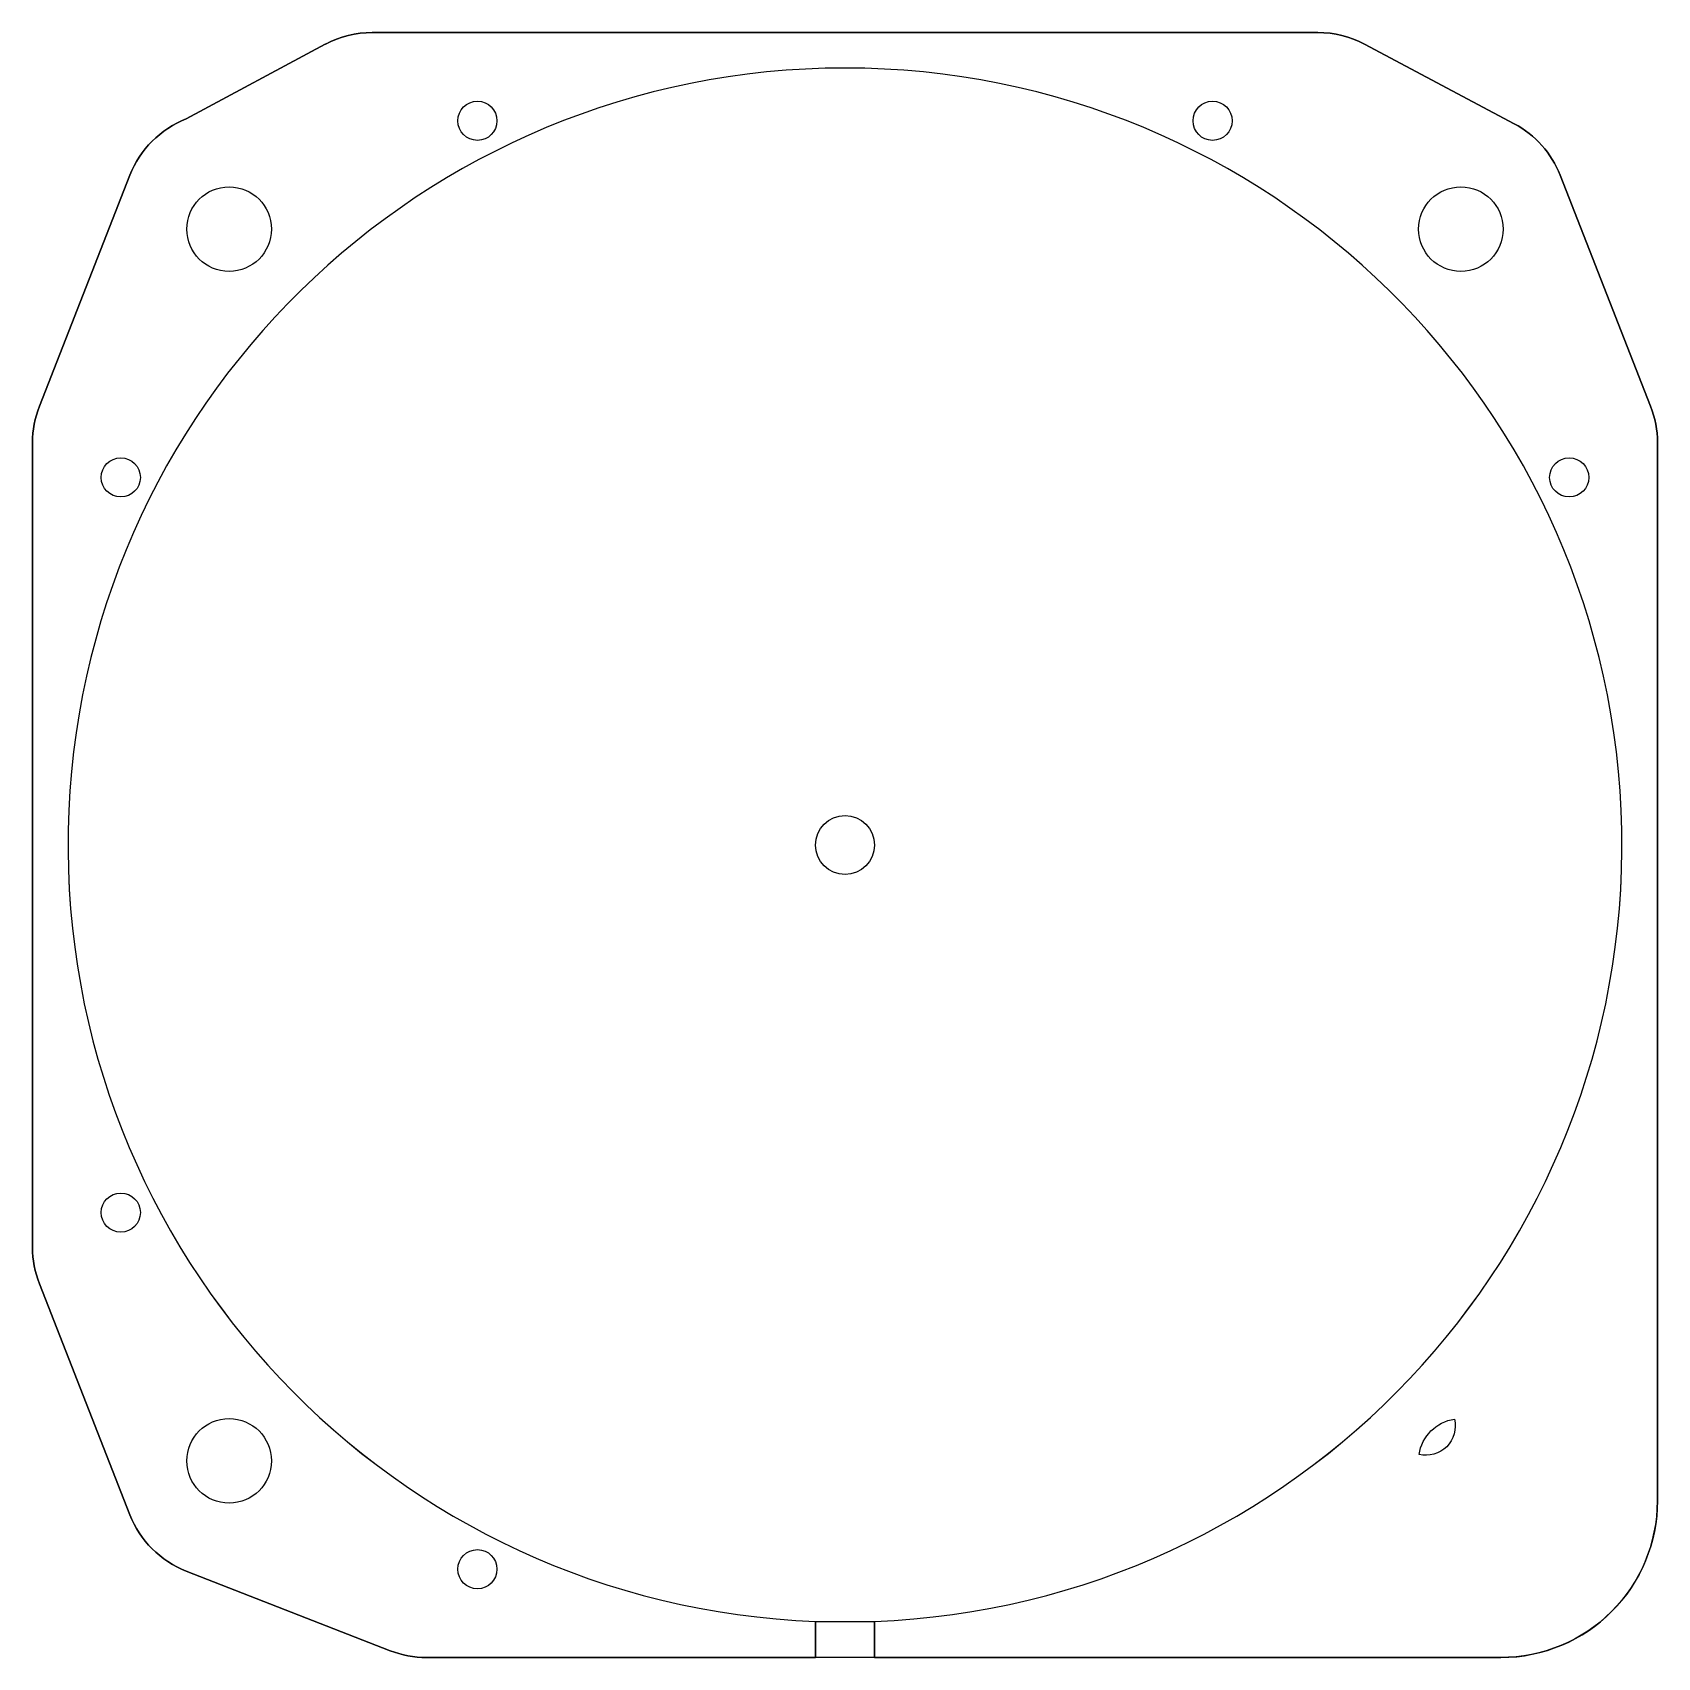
# Model space of a CAD drawing. Header units: millimetres. Extents: x -41.5 to 41.5, y -41.5 to 41.5.
import ezdxf

# ---------------------------------------------------------------- set-up
doc = ezdxf.new("R2010")
doc.units = ezdxf.units.MM
doc.layers.get('0').update_dxf_attribs({"linetype": 'CONTINUOUS'})

msp = doc.modelspace()

# ---------------------------------------------------------------- linework, layer by layer
for p, q in [((24.133, 41.465), (-24.123, 41.465)), ((24.133, 41.465), (-24.123, 41.465)), ((-26.525, 40.862), (-33.617, 37.056)), ((-26.525, 40.862), (-33.617, 37.056)), ((34.155, 36.809), (26.519, 40.871)), ((34.155, 36.809), (26.519, 40.871)), ((-36.499, 34.177), (-41.116, 22.388)), ((-36.499, 34.177), (-41.116, 22.388)), ((41.116, 22.388), (36.499, 34.177)), ((41.116, 22.388), (36.499, 34.177)), ((-41.466, 20.536), (-41.466, -20.536)), ((-41.466, 20.536), (-41.466, -20.536)), ((41.465, -33.465), (41.465, 20.536)), ((41.465, -33.465), (41.465, 20.536)), ((-41.116, -22.388), (-36.499, -34.177)), ((-41.116, -22.388), (-36.499, -34.177)), ((-33.617, -37.056), (-23.214, -41.118)), ((-33.617, -37.056), (-23.214, -41.118)), ((-1.5, -41.466), (-1.5, -39.622)), ((-1.5, -39.622), (1.5, -39.622)), ((-1.5, -41.466), (-1.5, -39.622)), ((1.5, -39.622), (1.5, -41.466)), ((1.5, -39.622), (1.5, -41.466)), ((-21.366, -41.466), (-1.5, -41.466)), ((-21.366, -41.466), (-1.5, -41.466)), ((1.5, -41.466), (-1.5, -41.466)), ((1.5, -41.466), (33.465, -41.466)), ((1.5, -41.466), (33.465, -41.466))]:
    msp.add_line(p, q)
for points in [[(41.465, 20.536), (41.465, -33.465, -0.414214), (33.465, -41.466), (1.5, -41.466), (1.5, -39.622, 52.847744), (-1.5, -39.622), (-1.5, -41.466), (-21.366, -41.466, -0.093321), (-23.214, -41.118), (-33.617, -37.056, -0.209313), (-36.499, -34.177), (-41.116, -22.388, -0.093585), (-41.466, -20.536), (-41.466, 20.536, -0.093585), (-41.116, 22.388), (-36.499, 34.177, -0.209313), (-33.617, 37.056), (-26.525, 40.862, -0.123752), (-24.123, 41.465), (24.133, 41.465, -0.122813), (26.519, 40.871), (34.155, 36.809, -0.179063), (36.499, 34.177), (41.116, 22.388, -0.093585)], [(29.297, -31.105, -0.328024), (31.105, -29.297, -0.559898)]]:
    msp.add_lwpolyline(points, format="xyb", close=True)
for centre, radius in [((-18.76, 36.96), 1), ((-18.76, 36.96), 1), ((-18.76, 36.96), 1), ((18.76, 36.96), 1), ((18.76, 36.96), 1), ((18.76, 36.96), 1), ((-31.431, 31.431), 2.159), ((-31.431, 31.431), 2.159), ((-31.431, 31.431), 2.159), ((31.431, 31.431), 2.159), ((31.431, 31.431), 2.159), ((31.431, 31.431), 2.159), ((-36.96, 18.76), 1), ((-36.96, 18.76), 1), ((-36.96, 18.76), 1), ((36.96, 18.76), 1), ((36.96, 18.76), 1), ((36.96, 18.76), 1), ((0, 0), 1.5), ((-36.96, -18.76), 1), ((-36.96, -18.76), 1), ((-36.96, -18.76), 1), ((-31.431, -31.431), 2.159), ((-31.431, -31.431), 2.159), ((-31.431, -31.431), 2.159), ((-18.76, -36.96), 1), ((-18.76, -36.96), 1), ((-18.76, -36.96), 1)]:
    msp.add_circle(centre, radius)
for centre, radius, start, end in [((-24.123, 36.385), 5.08, 90, 118.21837), ((-24.123, 36.385), 5.08, 90, 118.21837), ((24.133, 36.385), 5.08, 61.99356, 90), ((24.133, 36.385), 5.08, 61.99356, 90), ((0, 0), 39.65, -87.83192, 267.83192), ((0, 0), 39.65, -87.83192, 267.83192), ((-31.769, 32.324), 5.08, 111.3259, 158.61426), ((-31.769, 32.324), 5.08, 111.3259, 158.61426), ((31.769, 32.324), 5.08, 21.38574, 61.99356), ((31.769, 32.324), 5.08, 21.38574, 61.99356), ((-36.386, 20.536), 5.08, 158.61426, 180), ((-36.386, 20.536), 5.08, 158.61426, 180), ((36.385, 20.536), 5.08, 0, 21.38574), ((36.385, 20.536), 5.08, 0, 21.38574), ((-36.386, -20.536), 5.08, 180, 201.38574), ((-36.386, -20.536), 5.08, 180, 201.38574), ((33.465, -33.465), 8, -90, 0), ((33.465, -33.465), 8, -90, 0), ((-31.769, -32.324), 5.08, 201.38574, 248.6741), ((-31.769, -32.324), 5.08, 201.38574, 248.6741), ((-21.366, -36.386), 5.08, 248.6741, 270), ((-21.366, -36.386), 5.08, 248.6741, 270)]:
    msp.add_arc(centre, radius, start, end)

doc.saveas('drawing.dxf')
